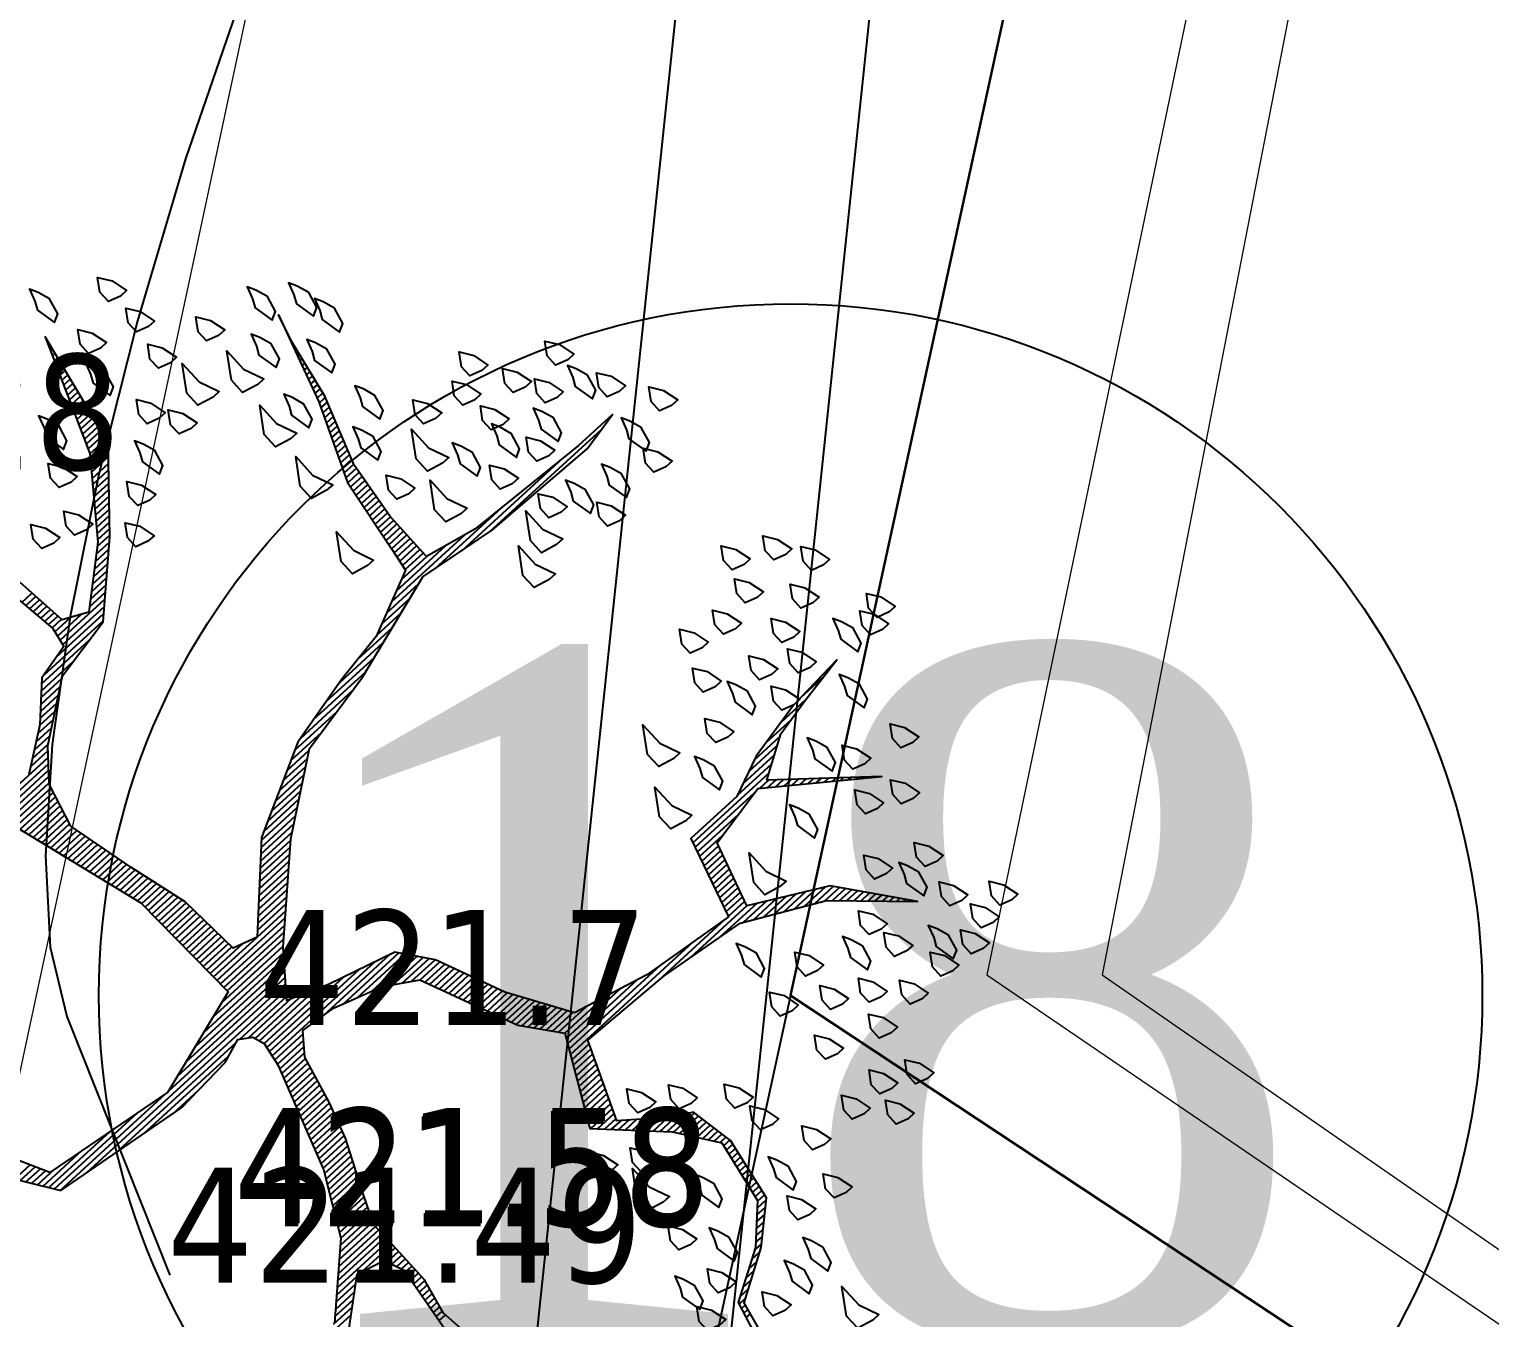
# Model space of a CAD drawing. Header units: metres. Extents: x 2 to 659295185, y -28 to 1124222152.
# Drawn here: x 654869.69 to 654882.36, y 1123169.03 to 1123180.21 of the extents above; entities that cross this region are included whole.
import ezdxf
from ezdxf.enums import TextEntityAlignment as Align

# ---------------------------------------------------------------- set-up
doc = ezdxf.new("R2010")
doc.units = ezdxf.units.M
doc.header["$MEASUREMENT"] = 0
doc.layers.get('0').update_dxf_attribs({"linetype": 'CONTINUOUS'})
for name, color, linetype in [('000PAREDES', 2, 'CONTINUOUS'), ('Acotado', 7, 'CONTINUOUS'), ('Arboles', 3, 'CONTINUOUS'), ('Cota', 3, 'CONTINUOUS'), ('CURVAS', 2, 'CONTINUOUS'), ('CVL_CURV_G', 42, 'CONTINUOUS'), ('MANZANA', 30, 'CONTINUOUS')]:
    doc.layers.add(name, color=color, linetype=linetype)
doc.layers.add('LIMITE 2017 IGVSB', color=7, linetype='CONTINUOUS', lineweight=120)
doc.styles.get("Standard").update_dxf_attribs({"font": 'tahoma.ttf'})
doc.styles.add('VERT_CUADRO', font='ROMANTIC')
doc.dimstyles.new('ISO-25', dxfattribs={"dimtxt": 2.5, "dimasz": 2.5, "dimexe": 1.25, "dimexo": 0.625, "dimtad": 1, "dimtxsty": 'Standard', "dimcen": 2.5, "dimadec": 0, "dimazin": 0, "dimtfac": 1, "dimtmove": 0, "dimatfit": 3, "dimfxl": 1, "dimarcsym": 0})

# ---------------------------------------------------------------- blocks, each defined once
blk = doc.blocks.new('VERT_CUADRO')
blk.add_circle((0, 0), 1)
at = {"style": 'VERT_CUADRO'}
blk.add_attdef('PT', text='', height=1, dxfattribs=at).set_placement((0, 0), align=Align.MIDDLE_CENTER)
blk = doc.blocks.new('*D2455')
at = {"layer": 'LIMITE 2017 IGVSB', "color": 0, "lineweight": -2, "transparency": 16777216}
for p, q in [((654888.539, 1123262.408), (654883.861, 1123263.411)), ((654884.559, 1123260.704), (654873.265, 1123208.026)), ((654861.08, 1123151.188), (654871.928, 1123201.79)), ((654864.012, 1123148.003), (654859.334, 1123149.006))]:
    blk.add_line(p, q, dxfattribs=at)
at = {"layer": 'LIMITE 2017 IGVSB', "color": 0, "lineweight": 0, "transparency": 16777216}
for points in [[(654884.151, 1123260.791), (654884.966, 1123260.617), (654885.083, 1123263.149)], [(654860.673, 1123151.276), (654861.488, 1123151.101), (654860.556, 1123148.744)]]:
    blk.add_solid(points, dxfattribs=at)
at = {"layer": 'LIMITE 2017 IGVSB', "color": 0, "lineweight": 0, "transparency": 16777216, "insert": (654872.569, 1123204.914), "char_height": 2.5, "attachment_point": 5, "rotation": 77.8998}
blk.add_mtext('117', dxfattribs=at)
blk = doc.blocks.new('*X2402')
at = {"color": 0}
for p, q in [((18.33, 17.82), (18.3316, 17.82)), ((18.3182, 17.79), (18.3254, 17.79)), ((18.3221, 17.8), (18.3275, 17.8)), ((18.3261, 17.81), (18.3296, 17.81)), ((18.3064, 17.76), (18.3192, 17.76)), ((18.3104, 17.77), (18.3213, 17.77)), ((18.3143, 17.78), (18.3234, 17.78)), ((18.2946, 17.73), (18.313, 17.73)), ((18.2986, 17.74), (18.3151, 17.74)), ((18.3025, 17.75), (18.3171, 17.75)), ((18.2829, 17.7), (18.3068, 17.7)), ((18.2868, 17.71), (18.3089, 17.71)), ((18.2907, 17.72), (18.3109, 17.72)), ((18.2711, 17.67), (18.3006, 17.67)), ((18.275, 17.68), (18.3027, 17.68)), ((18.2789, 17.69), (18.3047, 17.69)), ((18.2593, 17.64), (18.2944, 17.64)), ((18.2632, 17.65), (18.2965, 17.65)), ((18.2671, 17.66), (18.2985, 17.66)), ((18.2475, 17.61), (18.2882, 17.61)), ((18.2514, 17.62), (18.2903, 17.62)), ((18.2554, 17.63), (18.2923, 17.63)), ((18.2317, 17.58), (18.2805, 17.58)), ((18.2394, 17.59), (18.284, 17.59)), ((18.2436, 17.6), (18.2861, 17.6)), ((18.2088, 17.55), (18.254, 17.55)), ((18.2164, 17.56), (18.2628, 17.56)), ((18.2241, 17.57), (18.2717, 17.57)), ((18.1858, 17.52), (18.2276, 17.52)), ((18.1935, 17.53), (18.2364, 17.53)), ((18.2011, 17.54), (18.2452, 17.54)), ((18.7099, 17.52), (18.7105, 17.52)), ((18.7131, 17.53), (18.7134, 17.53)), ((18.1629, 17.49), (18.2011, 17.49)), ((18.1706, 17.5), (18.2099, 17.5)), ((18.1782, 17.51), (18.2187, 17.51)), ((18.7003, 17.49), (18.7019, 17.49)), ((18.7035, 17.5), (18.7048, 17.5)), ((18.7067, 17.51), (18.7077, 17.51)), ((17.9316, 17.46), (17.9593, 17.46)), ((18.14, 17.46), (18.1746, 17.46)), ((18.1476, 17.47), (18.1834, 17.47)), ((18.1553, 17.48), (18.1923, 17.48)), ((18.6908, 17.46), (18.6951, 17.46)), ((18.694, 17.47), (18.6971, 17.47)), ((18.6971, 17.48), (18.6991, 17.48)), ((17.9329, 17.45), (17.9604, 17.45)), ((17.9342, 17.44), (17.9614, 17.44)), ((17.9355, 17.43), (17.9624, 17.43)), ((18.1103, 17.43), (18.1467, 17.43)), ((18.1221, 17.44), (18.157, 17.44)), ((18.1323, 17.45), (18.1658, 17.45)), ((18.6812, 17.43), (18.6891, 17.43)), ((18.6844, 17.44), (18.6911, 17.44)), ((18.6876, 17.45), (18.6931, 17.45)), ((17.9368, 17.42), (17.9635, 17.42)), ((17.9381, 17.41), (17.9645, 17.41)), ((17.9394, 17.4), (17.9655, 17.4)), ((18.0748, 17.4), (18.1146, 17.4)), ((18.0867, 17.41), (18.1253, 17.41)), ((18.0985, 17.42), (18.136, 17.42)), ((18.6717, 17.4), (18.6831, 17.4)), ((18.6749, 17.41), (18.6851, 17.41)), ((18.6781, 17.42), (18.6871, 17.42)), ((17.9407, 17.39), (17.9666, 17.39)), ((17.9407, 17.37), (17.984, 17.37)), ((17.942, 17.38), (17.9676, 17.38)), ((18.0394, 17.37), (18.0824, 17.37)), ((18.0512, 17.38), (18.0931, 17.38)), ((18.063, 17.39), (18.1038, 17.39)), ((18.6621, 17.37), (18.6771, 17.37)), ((18.6653, 17.38), (18.6791, 17.38)), ((18.6685, 17.39), (18.6811, 17.39)), ((17.9347, 17.34), (18.0503, 17.34)), ((17.9367, 17.35), (18.061, 17.35)), ((17.9387, 17.36), (18.004, 17.36)), ((18.0276, 17.36), (18.0717, 17.36)), ((18.6513, 17.34), (18.6692, 17.34)), ((18.6555, 17.35), (18.6727, 17.35)), ((18.659, 17.36), (18.6751, 17.36)), ((17.8487, 17.31), (17.9816, 17.31)), ((17.8637, 17.32), (18.0288, 17.32)), ((17.9087, 17.33), (18.0396, 17.33)), ((18.6387, 17.31), (18.6586, 17.31)), ((18.6429, 17.32), (18.6621, 17.32)), ((18.6471, 17.33), (18.6656, 17.33)), ((17.8187, 17.28), (17.873, 17.28)), ((17.8287, 17.29), (17.887, 17.29)), ((17.8387, 17.3), (17.9283, 17.3)), ((18.626, 17.28), (18.648, 17.28)), ((18.6303, 17.29), (18.6515, 17.29)), ((18.6345, 17.3), (18.6551, 17.3)), ((17.7884, 17.25), (17.831, 17.25)), ((17.7987, 17.26), (17.845, 17.26)), ((17.8087, 17.27), (17.859, 17.27)), ((18.6134, 17.25), (18.6374, 17.25)), ((18.6176, 17.26), (18.6409, 17.26)), ((18.6218, 17.27), (18.6445, 17.27)), ((17.7456, 17.22), (17.789, 17.22)), ((17.7599, 17.23), (17.803, 17.23)), ((17.7741, 17.24), (17.817, 17.24)), ((18.6008, 17.22), (18.6268, 17.22)), ((18.605, 17.23), (18.6303, 17.23)), ((18.6092, 17.24), (18.6339, 17.24)), ((17.5939, 17.19), (17.7568, 17.19)), ((17.717, 17.2), (17.7653, 17.2)), ((17.7313, 17.21), (17.775, 17.21)), ((18.5884, 17.19), (18.6202, 17.19)), ((18.5924, 17.2), (18.6215, 17.2)), ((18.5966, 17.21), (18.6233, 17.21)), ((17.5968, 17.18), (17.7482, 17.18)), ((17.5998, 17.17), (17.7396, 17.17)), ((17.6027, 17.16), (17.731, 17.16)), ((18.5837, 17.16), (18.6162, 17.16)), ((18.5853, 17.17), (18.6175, 17.17)), ((18.5868, 17.18), (18.6189, 17.18)), ((17.6056, 17.15), (17.7225, 17.15)), ((17.6085, 17.14), (17.7189, 17.14)), ((17.6115, 17.13), (17.7161, 17.13)), ((18.5789, 17.13), (18.6122, 17.13)), ((18.5805, 17.14), (18.6135, 17.14)), ((18.5821, 17.15), (18.6149, 17.15)), ((17.6144, 17.12), (17.7134, 17.12)), ((17.6173, 17.11), (17.7107, 17.11)), ((17.6203, 17.1), (17.7079, 17.1)), ((18.5742, 17.1), (18.6082, 17.1)), ((18.5758, 17.11), (18.6095, 17.11)), ((18.5774, 17.12), (18.6109, 17.12)), ((17.6232, 17.09), (17.7052, 17.09)), ((17.6261, 17.08), (17.7025, 17.08)), ((17.629, 17.07), (17.6998, 17.07)), ((18.5695, 17.07), (18.6056, 17.07)), ((18.571, 17.08), (18.6056, 17.08)), ((18.5726, 17.09), (18.6069, 17.09)), ((17.632, 17.06), (17.697, 17.06)), ((17.6349, 17.05), (17.6968, 17.05)), ((17.6378, 17.04), (17.6992, 17.04)), ((18.5647, 17.04), (18.6056, 17.04)), ((18.5663, 17.05), (18.6056, 17.05)), ((18.5679, 17.06), (18.6056, 17.06)), ((17.6407, 17.03), (17.7015, 17.03)), ((17.6437, 17.02), (17.7039, 17.02)), ((17.6466, 17.01), (17.7062, 17.01)), ((18.5598, 17.01), (18.6056, 17.01)), ((18.5615, 17.02), (18.6056, 17.02)), ((18.5632, 17.03), (18.6056, 17.03)), ((17.6495, 17), (17.7086, 17)), ((17.6524, 16.99), (17.7109, 16.99)), ((17.6554, 16.98), (17.7133, 16.98)), ((18.5548, 16.98), (18.6056, 16.98)), ((18.5565, 16.99), (18.6056, 16.99)), ((18.5582, 17), (18.6056, 17)), ((17.6583, 16.97), (17.7156, 16.97)), ((17.6612, 16.96), (17.718, 16.96)), ((17.6642, 16.95), (17.7204, 16.95)), ((18.4896, 16.95), (18.6918, 16.95)), ((18.5125, 16.96), (18.6485, 16.96)), ((18.5353, 16.97), (18.6056, 16.97)), ((17.6671, 16.94), (17.7227, 16.94)), ((17.67, 16.93), (17.7251, 16.93)), ((17.6729, 16.92), (17.7274, 16.92)), ((18.4211, 16.92), (18.4892, 16.92)), ((18.4439, 16.93), (18.523, 16.93)), ((18.4668, 16.94), (18.5567, 16.94)), ((18.6009, 16.94), (18.7864, 16.94)), ((18.6675, 16.93), (18.9464, 16.93)), ((18.7342, 16.92), (19.0449, 16.92)), ((17.6759, 16.91), (17.7298, 16.91)), ((17.6788, 16.9), (17.7324, 16.9)), ((17.6817, 16.89), (17.7351, 16.89)), ((18.2545, 16.89), (18.388, 16.89)), ((18.2995, 16.9), (18.4217, 16.9)), ((18.3608, 16.91), (18.4555, 16.91)), ((17.6846, 16.88), (17.7378, 16.88)), ((17.6876, 16.87), (17.7404, 16.87)), ((17.6905, 16.86), (17.7431, 16.86)), ((18.1392, 16.86), (18.2561, 16.86)), ((18.1645, 16.87), (18.3086, 16.87)), ((18.2095, 16.88), (18.3542, 16.88)), ((17.6934, 16.85), (17.7458, 16.85)), ((17.6957, 16.84), (17.7484, 16.84)), ((17.6961, 16.83), (17.7511, 16.83)), ((18.0792, 16.83), (18.1463, 16.83)), ((18.0992, 16.84), (18.1601, 16.84)), ((18.1192, 16.85), (18.2036, 16.85)), ((17.6964, 16.82), (17.7538, 16.82)), ((17.6967, 16.81), (17.7564, 16.81)), ((17.6971, 16.8), (17.7591, 16.8)), ((18.0192, 16.8), (18.1047, 16.8)), ((18.0392, 16.81), (18.1186, 16.81)), ((18.0592, 16.82), (18.1324, 16.82)), ((17.6974, 16.79), (17.7618, 16.79)), ((17.6977, 16.78), (17.7639, 16.78)), ((17.6981, 16.77), (17.7645, 16.77)), ((17.9635, 16.77), (18.0632, 16.77)), ((17.9792, 16.78), (18.0771, 16.78)), ((17.9992, 16.79), (18.0909, 16.79)), ((17.6984, 16.76), (17.7651, 16.76)), ((17.6987, 16.75), (17.7657, 16.75)), ((17.6991, 16.74), (17.7664, 16.74)), ((17.9335, 16.74), (18.0217, 16.74)), ((17.9435, 16.75), (18.0355, 16.75)), ((17.9535, 16.76), (18.0494, 16.76)), ((17.6994, 16.73), (17.767, 16.73)), ((17.6997, 16.72), (17.7676, 16.72)), ((17.7001, 16.71), (17.7682, 16.71)), ((17.9035, 16.71), (17.9873, 16.71)), ((17.9135, 16.72), (17.9979, 16.72)), ((17.9235, 16.73), (18.0084, 16.73)), ((17.7004, 16.7), (17.7689, 16.7)), ((17.7007, 16.69), (17.7695, 16.69)), ((17.7011, 16.68), (17.7701, 16.68)), ((17.8735, 16.68), (17.9556, 16.68)), ((17.8835, 16.69), (17.9662, 16.69)), ((17.8935, 16.7), (17.9768, 16.7)), ((17.7014, 16.67), (17.7707, 16.67)), ((17.7017, 16.66), (17.7714, 16.66)), ((17.7021, 16.65), (17.772, 16.65)), ((17.8435, 16.65), (17.924, 16.65)), ((17.8535, 16.66), (17.9345, 16.66)), ((17.8635, 16.67), (17.9451, 16.67)), ((17.7024, 16.64), (17.7924, 16.64)), ((17.7027, 16.63), (17.8224, 16.63)), ((17.7031, 16.62), (17.8923, 16.62)), ((17.8235, 16.63), (17.9029, 16.63)), ((17.8335, 16.64), (17.9134, 16.64)), ((17.1231, 16.6), (17.1663, 16.6)), ((17.1297, 16.59), (17.1713, 16.59)), ((17.7034, 16.61), (17.8818, 16.61)), ((17.7037, 16.6), (17.8712, 16.6)), ((17.7041, 16.59), (17.8606, 16.59)), ((17.1364, 16.58), (17.1763, 16.58)), ((17.1431, 16.57), (17.1813, 16.57)), ((17.1497, 16.56), (17.1971, 16.56)), ((17.6123, 16.56), (17.8338, 16.56)), ((17.646, 16.57), (17.8418, 16.57)), ((17.6798, 16.58), (17.8501, 16.58)), ((17.1564, 16.55), (17.2651, 16.55)), ((17.163, 16.54), (17.3331, 16.54)), ((17.1697, 16.53), (17.401, 16.53)), ((17.511, 16.53), (17.8098, 16.53)), ((17.5448, 16.54), (17.8178, 16.54)), ((17.5785, 16.55), (17.8258, 16.55)), ((17.1764, 16.52), (17.469, 16.52)), ((17.2412, 16.51), (17.7938, 16.51)), ((17.3112, 16.5), (17.6466, 16.5)), ((17.4773, 16.52), (17.8018, 16.52)), ((17.6564, 16.5), (17.7858, 16.5)), ((17.3812, 16.49), (17.6166, 16.49)), ((17.4512, 16.48), (17.5245, 16.48)), ((17.6714, 16.49), (17.7899, 16.49)), ((17.6804, 16.48), (17.8149, 16.48)), ((17.6837, 16.47), (17.8399, 16.47)), ((17.6839, 16.44), (17.9326, 16.44)), ((17.6855, 16.45), (17.8986, 16.45)), ((17.687, 16.46), (17.8649, 16.46)), ((17.6789, 16.41), (17.7512, 16.41)), ((17.6805, 16.42), (17.7592, 16.42)), ((17.6822, 16.43), (17.9666, 16.43)), ((17.8145, 16.42), (18.0006, 16.42)), ((17.8617, 16.41), (18.0157, 16.41)), ((17.6687, 16.38), (17.7289, 16.38)), ((17.6722, 16.39), (17.7352, 16.39)), ((17.6757, 16.4), (17.7432, 16.4)), ((17.8916, 16.4), (18.0232, 16.4)), ((17.9216, 16.39), (18.0307, 16.39)), ((17.9473, 16.38), (18.0382, 16.38)), ((17.6584, 16.35), (17.7214, 16.35)), ((17.6618, 16.36), (17.7239, 16.36)), ((17.6653, 16.37), (17.7264, 16.37)), ((17.9633, 16.37), (18.0457, 16.37)), ((17.9793, 16.36), (18.0532, 16.36)), ((17.9953, 16.35), (18.0607, 16.35)), ((17.648, 16.32), (17.7139, 16.32)), ((17.6514, 16.33), (17.7164, 16.33)), ((17.6549, 16.34), (17.7189, 16.34)), ((18.0106, 16.34), (18.0651, 16.34)), ((18.0147, 16.33), (18.0692, 16.33)), ((18.0189, 16.32), (18.0733, 16.32)), ((17.6376, 16.29), (17.7064, 16.29)), ((17.6411, 16.3), (17.7089, 16.3)), ((17.6445, 16.31), (17.7114, 16.31)), ((18.0231, 16.31), (18.0774, 16.31)), ((18.0272, 16.3), (18.0816, 16.3)), ((18.0314, 16.29), (18.0857, 16.29)), ((17.6272, 16.26), (17.6971, 16.26)), ((17.6307, 16.27), (17.7005, 16.27)), ((17.6341, 16.28), (17.7038, 16.28)), ((18.0356, 16.28), (18.0898, 16.28)), ((18.0397, 16.27), (18.0939, 16.27)), ((18.0439, 16.26), (18.098, 16.26)), ((17.6168, 16.23), (17.6871, 16.23)), ((17.6203, 16.24), (17.6905, 16.24)), ((17.6237, 16.25), (17.6938, 16.25)), ((18.0481, 16.25), (18.1021, 16.25)), ((18.0522, 16.24), (18.1063, 16.24)), ((18.0564, 16.23), (18.1104, 16.23)), ((18.9115, 16.23), (18.9795, 16.23)), ((18.9759, 16.24), (19.0395, 16.24)), ((17.6064, 16.2), (17.6766, 16.2)), ((17.6099, 16.21), (17.6805, 16.21)), ((17.6134, 16.22), (17.6838, 16.22)), ((18.0606, 16.22), (18.1145, 16.22)), ((18.0647, 16.21), (18.1186, 16.21)), ((18.0689, 16.2), (18.1236, 16.2)), ((18.7941, 16.2), (18.873, 16.2)), ((18.8191, 16.21), (18.8896, 16.21)), ((18.8615, 16.22), (18.9295, 16.22)), ((17.5928, 16.17), (17.6627, 16.17)), ((17.5981, 16.18), (17.6673, 16.18)), ((17.603, 16.19), (17.6719, 16.19)), ((18.0731, 16.19), (18.1296, 16.19)), ((18.0772, 16.18), (18.1356, 16.18)), ((18.0814, 16.17), (18.1416, 16.17)), ((18.6114, 16.17), (18.823, 16.17)), ((18.7441, 16.18), (18.8396, 16.18)), ((18.7691, 16.19), (18.8563, 16.19)), ((17.5768, 16.14), (17.6489, 16.14)), ((17.5821, 16.15), (17.6535, 16.15)), ((17.5874, 16.16), (17.6581, 16.16)), ((18.0856, 16.16), (18.1476, 16.16)), ((18.0897, 16.15), (18.1536, 16.15)), ((18.0939, 16.14), (18.1596, 16.14)), ((18.6024, 16.14), (18.6667, 16.14)), ((18.6054, 16.15), (18.7201, 16.15)), ((18.6084, 16.16), (18.7734, 16.16)), ((18.7869, 16.16), (18.812, 16.16)), ((18.8002, 16.15), (18.8237, 16.15)), ((18.8135, 16.14), (18.8354, 16.14)), ((17.5608, 16.11), (17.635, 16.11)), ((17.5661, 16.12), (17.6396, 16.12)), ((17.5714, 16.13), (17.6443, 16.13)), ((18.1004, 16.13), (18.1656, 16.13)), ((18.1082, 16.12), (18.1716, 16.12)), ((18.116, 16.11), (18.1776, 16.11)), ((18.5934, 16.11), (18.6398, 16.11)), ((18.5964, 16.12), (18.6429, 16.12)), ((18.5994, 16.13), (18.6461, 16.13)), ((18.8269, 16.13), (18.847, 16.13)), ((18.8402, 16.12), (18.8587, 16.12)), ((18.8535, 16.11), (18.8704, 16.11)), ((17.5448, 16.08), (17.6216, 16.08)), ((17.5501, 16.09), (17.6259, 16.09)), ((17.5554, 16.1), (17.6304, 16.1)), ((18.1237, 16.1), (18.1836, 16.1)), ((18.1315, 16.09), (18.1896, 16.09)), ((18.1393, 16.08), (18.1956, 16.08)), ((18.5844, 16.08), (18.6304, 16.08)), ((18.5874, 16.09), (18.6336, 16.09)), ((18.5904, 16.1), (18.6367, 16.1)), ((18.8669, 16.1), (18.882, 16.1)), ((18.8802, 16.09), (18.8937, 16.09)), ((18.8935, 16.08), (18.9054, 16.08)), ((17.5234, 16.05), (17.6088, 16.05)), ((17.5341, 16.06), (17.6131, 16.06)), ((17.5394, 16.07), (17.6174, 16.07)), ((18.1471, 16.07), (18.2239, 16.07)), ((18.1497, 16.05), (18.2999, 16.05)), ((18.1549, 16.06), (18.2619, 16.06)), ((18.5754, 16.05), (18.6211, 16.05)), ((18.5784, 16.06), (18.6242, 16.06)), ((18.5814, 16.07), (18.6273, 16.07)), ((18.9069, 16.07), (18.917, 16.07)), ((18.9202, 16.06), (18.9287, 16.06)), ((18.9335, 16.05), (18.9404, 16.05)), ((17.4913, 16.02), (17.6021, 16.02)), ((17.502, 16.03), (17.6021, 16.03)), ((17.5127, 16.04), (17.6045, 16.04)), ((18.1339, 16.02), (18.4746, 16.02)), ((18.1392, 16.03), (18.3946, 16.03)), ((18.1444, 16.04), (18.3379, 16.04)), ((18.5664, 16.02), (18.6117, 16.02)), ((18.5694, 16.03), (18.6148, 16.03)), ((18.5724, 16.04), (18.6179, 16.04)), ((18.9469, 16.04), (18.952, 16.04)), ((18.9602, 16.03), (18.9637, 16.03)), ((18.9735, 16.02), (18.9754, 16.02)), ((17.4591, 15.99), (17.6021, 15.99)), ((17.4698, 16), (17.6021, 16)), ((17.4806, 16.01), (17.6021, 16.01)), ((18.1182, 15.99), (18.1688, 15.99)), ((18.1235, 16), (18.173, 16)), ((18.1287, 16.01), (18.1773, 16.01)), ((18.3591, 16.01), (18.5546, 16.01)), ((18.4501, 16), (18.6064, 16)), ((18.5234, 15.99), (18.6244, 15.99)), ((18.5634, 16.01), (18.6086, 16.01)), ((18.9869, 16.01), (18.987, 16.01)), ((17.427, 15.96), (17.4799, 15.96)), ((17.4377, 15.97), (17.4922, 15.97)), ((17.4484, 15.98), (17.5044, 15.98)), ((17.5206, 15.98), (17.6021, 15.98)), ((17.5556, 15.97), (17.6021, 15.97)), ((17.5707, 15.96), (17.6021, 15.96)), ((18.1025, 15.96), (18.1562, 15.96)), ((18.1077, 15.97), (18.1604, 15.97)), ((18.113, 15.98), (18.1646, 15.98)), ((18.5781, 15.98), (18.6424, 15.98)), ((18.5971, 15.97), (18.6604, 15.97)), ((18.6161, 15.96), (18.6784, 15.96)), ((17.3711, 15.93), (17.4433, 15.93)), ((17.4036, 15.94), (17.4555, 15.94)), ((17.4163, 15.95), (17.4677, 15.95)), ((17.5747, 15.95), (17.6021, 15.95)), ((17.5787, 15.94), (17.6021, 15.94)), ((17.5827, 15.93), (17.6021, 15.93)), ((18.0868, 15.93), (18.1436, 15.93)), ((18.092, 15.94), (18.1478, 15.94)), ((18.0973, 15.95), (18.152, 15.95)), ((18.6351, 15.95), (18.6964, 15.95)), ((18.6541, 15.94), (18.7144, 15.94)), ((18.6731, 15.93), (18.7324, 15.93)), ((17.5819, 15.9), (17.6021, 15.9)), ((17.5832, 15.91), (17.6021, 15.91)), ((17.5846, 15.92), (17.6021, 15.92)), ((18.0711, 15.9), (18.1309, 15.9)), ((18.0763, 15.91), (18.1351, 15.91)), ((18.0816, 15.92), (18.1394, 15.92)), ((18.6921, 15.92), (18.7504, 15.92)), ((18.7111, 15.91), (18.7628, 15.91)), ((18.7301, 15.9), (18.7704, 15.9)), ((17.5778, 15.87), (17.5996, 15.87)), ((17.5791, 15.88), (17.6018, 15.88)), ((17.5805, 15.89), (17.6021, 15.89)), ((18.0627, 15.88), (18.1225, 15.88)), ((18.0658, 15.89), (18.1267, 15.89)), ((18.0727, 15.87), (18.1183, 15.87)), ((18.7421, 15.89), (18.7781, 15.89)), ((18.7528, 15.88), (18.7857, 15.88)), ((18.7634, 15.87), (18.7934, 15.87)), ((17.5737, 15.84), (17.5929, 15.84)), ((17.575, 15.85), (17.5951, 15.85)), ((17.5764, 15.86), (17.5974, 15.86)), ((18.0827, 15.86), (18.1141, 15.86)), ((18.0927, 15.85), (18.1197, 15.85)), ((18.1027, 15.84), (18.1322, 15.84)), ((18.7741, 15.86), (18.801, 15.86)), ((18.7848, 15.85), (18.8087, 15.85)), ((18.7954, 15.84), (18.8163, 15.84)), ((17.5696, 15.81), (17.5863, 15.81)), ((17.5709, 15.82), (17.5885, 15.82)), ((17.5723, 15.83), (17.5907, 15.83)), ((18.1127, 15.83), (18.1447, 15.83)), ((18.1227, 15.82), (18.1572, 15.82)), ((18.1327, 15.81), (18.1697, 15.81)), ((18.8061, 15.83), (18.824, 15.83)), ((18.8168, 15.82), (18.8316, 15.82)), ((18.8274, 15.81), (18.8393, 15.81)), ((17.5682, 15.8), (17.5856, 15.8)), ((18.1427, 15.8), (18.1822, 15.8)), ((18.1527, 15.79), (18.1947, 15.79)), ((18.1627, 15.78), (18.2105, 15.78)), ((18.8381, 15.8), (18.8469, 15.8)), ((18.8488, 15.79), (18.8545, 15.79)), ((18.8594, 15.78), (18.8622, 15.78)), ((18.1727, 15.77), (18.2271, 15.77)), ((18.182, 15.76), (18.2403, 15.76)), ((18.189, 15.75), (18.2422, 15.75)), ((18.196, 15.74), (18.244, 15.74)), ((18.203, 15.73), (18.2458, 15.73)), ((18.21, 15.72), (18.2476, 15.72)), ((18.217, 15.71), (18.2494, 15.71)), ((18.224, 15.7), (18.2512, 15.7)), ((18.231, 15.69), (18.2531, 15.69)), ((18.2367, 15.66), (18.2553, 15.66)), ((18.238, 15.68), (18.2549, 15.68)), ((18.2385, 15.67), (18.2567, 15.67)), ((18.231, 15.63), (18.2497, 15.63)), ((18.2329, 15.64), (18.2515, 15.64)), ((18.2348, 15.65), (18.2534, 15.65)), ((18.2254, 15.6), (18.244, 15.6)), ((18.2273, 15.61), (18.2459, 15.61)), ((18.2292, 15.62), (18.2478, 15.62)), ((18.2198, 15.57), (18.2384, 15.57)), ((18.2217, 15.58), (18.2403, 15.58)), ((18.2235, 15.59), (18.2422, 15.59)), ((18.2132, 15.54), (18.2328, 15.54)), ((18.216, 15.55), (18.2347, 15.55)), ((18.2179, 15.56), (18.2365, 15.56)), ((18.1832, 15.51), (18.2059, 15.51)), ((18.1932, 15.52), (18.2171, 15.52)), ((18.2032, 15.53), (18.2284, 15.53)), ((18.1532, 15.48), (18.1721, 15.48)), ((18.1632, 15.49), (18.1834, 15.49)), ((18.1732, 15.5), (18.1946, 15.5)), ((18.1066, 15.45), (18.1297, 15.45)), ((18.1238, 15.46), (18.1468, 15.46)), ((18.1409, 15.47), (18.1609, 15.47)), ((18.0552, 15.42), (18.0783, 15.42)), ((18.0723, 15.43), (18.0954, 15.43)), ((18.0895, 15.44), (18.1126, 15.44)), ((18.0407, 15.4), (18.0516, 15.4)), ((18.0433, 15.41), (18.0611, 15.41)), ((18.0353, 15.38), (18.047, 15.38)), ((18.038, 15.39), (18.0493, 15.39))]:
    blk.add_line(p, q, dxfattribs=at)
blk = doc.blocks.new('ARBUSTO6')
at = {"layer": 'Arboles', "color": 7}
for points in [[(-0.1493, 0.6841), (-0.0473, 0.3354), (-0.0388, 0.0803), (-0.2684, 0.0122), (-0.5575, 0.0548), (-0.6256, 0.1908)], [(-0.6511, 0.1398), (-0.566, 0.0122), (-0.2684, -0.0303), (-0.1408, -0.0218), (-0.0898, -0.0048), (-0.0643, -0.0218), (-0.0558, -0.0473), (-0.0643, -0.0983), (-0.1408, -0.3194), (-0.2089, -0.447), (-0.3364, -0.566)], [(-0.3279, -0.6001), (-0.2344, -0.5235), (-0.1748, -0.5405), (-0.1578, -0.583), (-0.1833, -0.7701)], [(-0.1493, -0.7871), (-0.1578, -0.7021), (-0.1408, -0.6256), (-0.1408, -0.5405), (-0.1408, -0.4725), (-0.1153, -0.413), (-0.0643, -0.3024), (-0.0388, -0.2259), (-0.0133, -0.1238), (0.0207, -0.0813), (0.0973, -0.0898), (0.1993, -0.1238), (0.2674, -0.1663), (0.3524, -0.3704), (0.4119, -0.447), (0.3184, -0.6256), (0.4374, -0.7446), (0.497, -0.8297), (0.4715, -0.9657), (0.4034, -1.0338), (0.3014, -1.0933), (0.2674, -1.2209)], [(0.2844, -1.2123), (0.3099, -1.1018), (0.4119, -1.0423), (0.4885, -0.9742), (0.514, -0.8382), (0.497, -0.7446), (0.4544, -0.7191), (0.3694, -0.6511), (0.4374, -0.4895), (0.6415, -0.498), (0.8286, -0.5235), (0.9902, -0.6086), (1.1263, -0.7361), (1.0157, -0.5915), (0.8626, -0.5065), (0.9052, -0.3704), (1.0412, -0.3449), (1.2453, -0.498), (1.0667, -0.3449), (1.1518, -0.2939), (1.2368, -0.2769), (1.3389, -0.2599), (1.2113, -0.2684), (1.0837, -0.2939), (0.9987, -0.3279), (0.8711, -0.3279), (0.8201, -0.498), (0.616, -0.4725), (0.4544, -0.43), (0.3779, -0.3024), (0.3184, -0.1578), (0.2674, -0.0898), (0.1228, -0.0473), (0.0378, -0.0133), (0.1058, 0.0718), (0.2674, 0.2248), (0.4204, 0.3354), (0.599, 0.3694), (0.8286, 0.4374), (0.9987, 0.4119), (1.2538, 0.4034), (1.3389, 0.4204), (1.2453, 0.4204), (0.9732, 0.4374), (0.8626, 0.463), (0.8626, 0.5735), (0.8796, 0.7011), (0.9307, 0.8456), (0.9562, 0.9732), (0.9732, 1.0327), (0.9137, 0.8456), (0.8456, 0.6841), (0.8201, 0.5225), (0.8116, 0.4715), (0.6755, 0.4119), (0.565, 0.3949), (0.4119, 0.3609), (0.2248, 0.2674), (0.0803, 0.1228), (0.0293, 0.1398), (0.0207, 0.2759), (-0.0133, 0.4034), (-0.0473, 0.548), (-0.0218, 0.6415), (0.0293, 0.7011), (0.1483, 0.7861), (0.2844, 0.8116), (0.4119, 0.9307), (0.5395, 1.0753), (0.5905, 1.3219), (0.497, 1.0838), (0.3864, 0.9392), (0.2759, 0.8456), (0.2248, 0.8712), (0.1993, 1.1178)], [(0.1738, 1.0667), (0.1993, 0.8712), (0.1908, 0.8286), (0.1143, 0.8116), (0.0463, 0.7436), (-0.0388, 0.6841)]]:
    blk.add_lwpolyline(points, dxfattribs=at)
at = {"layer": 'Arboles'}
for points in [[(0.6245, 1.3899), (0.616, 1.3729), (0.6245, 1.3304), (0.6415, 1.3389), (0.65, 1.3729), (0.6415, 1.3984), (0.633, 1.4154)], [(0.7606, 1.2793), (0.7351, 1.2879), (0.7351, 1.3134), (0.7521, 1.3389), (0.7691, 1.3134), (0.7776, 1.2793)], [(0.6585, 1.2283), (0.633, 1.2368), (0.633, 1.2623), (0.65, 1.2879), (0.667, 1.2623), (0.6755, 1.2283)], [(0.6075, 1.2028), (0.599, 1.1858), (0.6075, 1.1433), (0.6245, 1.1518), (0.633, 1.1858), (0.6245, 1.2113), (0.616, 1.2283)], [(0.7606, 1.1943), (0.7351, 1.2028), (0.7351, 1.2283), (0.7521, 1.2538), (0.7691, 1.2283), (0.7776, 1.1943)], [(0.463, 1.1858), (0.4544, 1.1688), (0.463, 1.1263), (0.48, 1.1348), (0.4885, 1.1688), (0.48, 1.1943), (0.4715, 1.2113)], [(0.7436, 1.1093), (0.7181, 1.1178), (0.7181, 1.1433), (0.7351, 1.1688), (0.7521, 1.1433), (0.7606, 1.1093)], [(0.8541, 1.0838), (0.8286, 1.0923), (0.8286, 1.1178), (0.8456, 1.1433), (0.8626, 1.1178), (0.8711, 1.0838)], [(0.4289, 1.0667), (0.4034, 1.0753), (0.4034, 1.1008), (0.4204, 1.1263), (0.4374, 1.1008), (0.4459, 1.0667)], [(0.9562, 1.0923), (0.9477, 1.0753), (0.9562, 1.0327), (0.9732, 1.0412), (0.9817, 1.0753), (0.9732, 1.1008), (0.9647, 1.1178)], [(0.65, 1.0412), (0.6245, 1.0497), (0.6245, 1.0753), (0.6415, 1.1008), (0.6585, 1.0753), (0.667, 1.0412)], [(0.7606, 0.9987), (0.7266, 1.0072), (0.7266, 1.0412), (0.7606, 1.0923), (0.7606, 1.0412), (0.7776, 0.9987)], [(0.3184, 0.9987), (0.2929, 1.0072), (0.2929, 1.0327), (0.3099, 1.0582), (0.3269, 1.0327), (0.3354, 0.9987)], [(0.8456, 0.9562), (0.8116, 0.9647), (0.8116, 0.9987), (0.8456, 1.0497), (0.8456, 0.9987), (0.8626, 0.9562)], [(1.0242, 1.0412), (1.0157, 1.0242), (1.0242, 0.9817), (1.0412, 0.9902), (1.0497, 1.0242), (1.0412, 1.0497), (1.0327, 1.0667)], [(0.3864, 0.9732), (0.3609, 0.9817), (0.3609, 1.0072), (0.3779, 1.0327), (0.3949, 1.0072), (0.4034, 0.9732)], [(0.5735, 1.0157), (0.565, 0.9987), (0.5735, 0.9562), (0.5905, 0.9647), (0.599, 0.9987), (0.5905, 1.0242), (0.582, 1.0412)], [(0.6841, 0.9817), (0.6585, 0.9902), (0.6585, 1.0157), (0.6755, 1.0412), (0.6926, 1.0157), (0.7011, 0.9817)], [(0.8967, 1.0157), (0.8881, 0.9987), (0.8967, 0.9562), (0.9137, 0.9647), (0.9222, 0.9987), (0.9137, 1.0242), (0.9052, 1.0412)], [(0.5225, 0.9307), (0.497, 0.9392), (0.497, 0.9647), (0.514, 0.9902), (0.531, 0.9647), (0.5395, 0.9307)], [(1.0412, 0.9817), (1.0327, 0.9647), (1.0412, 0.9222), (1.0582, 0.9307), (1.0667, 0.9647), (1.0582, 0.9902), (1.0497, 1.0072)], [(0.463, 0.8712), (0.4374, 0.8797), (0.4374, 0.9052), (0.4544, 0.9307), (0.4715, 0.9052), (0.48, 0.8712)], [(0.9732, 0.9307), (0.9647, 0.9137), (0.9732, 0.8712), (0.9902, 0.8797), (0.9987, 0.9137), (0.9902, 0.9392), (0.9817, 0.9562)], [(0.8201, 0.8286), (0.7861, 0.8371), (0.7861, 0.8712), (0.8201, 0.9222), (0.8201, 0.8712), (0.8371, 0.8286)], [(0.8626, 0.8797), (0.8541, 0.8626), (0.8626, 0.8201), (0.8796, 0.8286), (0.8881, 0.8626), (0.8796, 0.8882), (0.8711, 0.9052)], [(0.9817, 0.7946), (0.9732, 0.7776), (0.9817, 0.7351), (0.9987, 0.7436), (1.0072, 0.7776), (0.9987, 0.8031), (0.9902, 0.8201)], [(0.8031, 0.7011), (0.7691, 0.7096), (0.7691, 0.7436), (0.8031, 0.7946), (0.8031, 0.7436), (0.8201, 0.7011)], [(0.9222, 0.7351), (0.9137, 0.7181), (0.9222, 0.6756), (0.9392, 0.6841), (0.9477, 0.7181), (0.9392, 0.7436), (0.9307, 0.7606)], [(1.0667, 0.6586), (1.0412, 0.6671), (1.0412, 0.6926), (1.0582, 0.7181), (1.0752, 0.6926), (1.0837, 0.6586)], [(1.2028, 0.6671), (1.1773, 0.6756), (1.1773, 0.7011), (1.1943, 0.7266), (1.2113, 0.7011), (1.2198, 0.6671)], [(1.1518, 0.633), (1.1263, 0.6415), (1.1263, 0.6671), (1.1433, 0.6926), (1.1603, 0.6671), (1.1688, 0.633)], [(1.0157, 0.582), (0.9817, 0.5905), (0.9817, 0.6245), (1.0157, 0.6756), (1.0157, 0.6245), (1.0327, 0.582)], [(0.9222, 0.582), (0.8967, 0.5905), (0.8967, 0.616), (0.9137, 0.6415), (0.9307, 0.616), (0.9392, 0.582)], [(1.2453, 0.582), (1.2198, 0.5905), (1.2198, 0.616), (1.2368, 0.6415), (1.2538, 0.616), (1.2623, 0.582)], [(0.7606, 0.531), (0.7266, 0.5395), (0.7266, 0.5735), (0.7606, 0.6245), (0.7606, 0.5735), (0.7776, 0.531)], [(1.0497, 0.5735), (1.0412, 0.5565), (1.0497, 0.514), (1.0667, 0.5225), (1.0752, 0.5565), (1.0667, 0.582), (1.0582, 0.599)], [(1.1603, 0.5565), (1.1348, 0.565), (1.1348, 0.5905), (1.1518, 0.616), (1.1688, 0.5905), (1.1773, 0.5565)], [(1.3474, 0.565), (1.3218, 0.5735), (1.3218, 0.599), (1.3389, 0.6245), (1.3559, 0.599), (1.3644, 0.565)], [(0.9732, 0.48), (0.9392, 0.4885), (0.9392, 0.5225), (0.9732, 0.5735), (0.9732, 0.5225), (0.9902, 0.48)], [(1.1348, 0.548), (1.1263, 0.531), (1.1348, 0.4885), (1.1518, 0.497), (1.1603, 0.531), (1.1518, 0.5565), (1.1433, 0.5735)], [(1.2793, 0.5225), (1.2538, 0.531), (1.2538, 0.5565), (1.2708, 0.582), (1.2878, 0.5565), (1.2963, 0.5225)], [(1.2198, 0.514), (1.2113, 0.497), (1.2198, 0.4545), (1.2368, 0.463), (1.2453, 0.497), (1.2368, 0.5225), (1.2283, 0.5395)], [(1.3304, 0.531), (1.3218, 0.514), (1.3304, 0.4715), (1.3474, 0.48), (1.3559, 0.514), (1.3474, 0.5395), (1.3389, 0.5565)], [(1.0922, 0.4545), (1.0667, 0.463), (1.0667, 0.4885), (1.0837, 0.514), (1.1007, 0.4885), (1.1092, 0.4545)], [(1.1858, 0.4459), (1.1603, 0.4545), (1.1603, 0.48), (1.1773, 0.5055), (1.1943, 0.48), (1.2028, 0.4459)], [(1.3814, 0.4459), (1.3559, 0.4545), (1.3559, 0.48), (1.3729, 0.5055), (1.3899, 0.48), (1.3984, 0.4459)], [(1.0752, 0.3014), (1.0412, 0.3099), (1.0412, 0.3439), (1.0752, 0.3949), (1.0752, 0.3439), (1.0922, 0.3014)], [(1.1263, 0.3439), (1.1007, 0.3524), (1.1007, 0.3779), (1.1178, 0.4034), (1.1348, 0.3779), (1.1433, 0.3439)], [(1.3389, 0.3779), (1.3304, 0.3609), (1.3389, 0.3184), (1.3559, 0.3269), (1.3644, 0.3609), (1.3559, 0.3864), (1.3474, 0.4034)], [(1.4409, 0.3524), (1.4154, 0.3609), (1.4154, 0.3864), (1.4324, 0.4119), (1.4494, 0.3864), (1.4579, 0.3524)], [(1.1688, 0.3609), (1.1603, 0.3439), (1.1688, 0.3014), (1.1858, 0.3099), (1.1943, 0.3439), (1.1858, 0.3694), (1.1773, 0.3864)], [(1.2453, 0.3354), (1.2368, 0.3184), (1.2453, 0.2759), (1.2623, 0.2844), (1.2708, 0.3184), (1.2623, 0.3439), (1.2538, 0.3609)], [(1.0157, 0.2589), (0.9817, 0.2674), (0.9817, 0.3014), (1.0157, 0.3524), (1.0157, 0.3014), (1.0327, 0.2589)], [(1.2028, 0.2504), (1.1773, 0.2589), (1.1773, 0.2844), (1.1943, 0.3099), (1.2113, 0.2844), (1.2198, 0.2504)], [(1.3474, 0.2674), (1.3218, 0.2759), (1.3218, 0.3014), (1.3389, 0.3269), (1.3559, 0.3014), (1.3644, 0.2674)], [(1.3304, 0.0122), (1.3048, 0.0207), (1.3048, 0.0463), (1.3218, 0.0718), (1.3389, 0.0463), (1.3474, 0.0122)], [(1.1518, -0.0558), (1.1263, -0.0473), (1.1263, -0.0218), (1.1433, 0.0037), (1.1603, -0.0218), (1.1688, -0.0558)], [(1.3048, -0.0558), (1.2793, -0.0473), (1.2793, -0.0218), (1.2963, 0.0037), (1.3133, -0.0218), (1.3218, -0.0558)], [(1.4069, -0.0303), (1.3814, -0.0218), (1.3814, 0.0037), (1.3984, 0.0292), (1.4154, 0.0037), (1.4239, -0.0303)], [(1.2283, -0.0728), (1.2028, -0.0643), (1.2028, -0.0388), (1.2198, -0.0133), (1.2368, -0.0388), (1.2453, -0.0728)], [(1.4494, -0.0983), (1.4239, -0.0898), (1.4239, -0.0643), (1.4409, -0.0388), (1.4579, -0.0643), (1.4664, -0.0983)], [(1.1178, -0.1323), (1.0922, -0.1238), (1.0922, -0.0983), (1.1092, -0.0728), (1.1263, -0.0983), (1.1348, -0.1323)], [(1.3814, -0.1408), (1.3559, -0.1323), (1.3559, -0.1068), (1.3729, -0.0813), (1.3899, -0.1068), (1.3984, -0.1408)], [(0.9562, -0.1834), (0.9222, -0.1748), (0.9222, -0.1408), (0.9562, -0.0898), (0.9562, -0.1408), (0.9732, -0.1834)], [(1.3048, -0.1663), (1.2793, -0.1578), (1.2793, -0.1323), (1.2963, -0.1068), (1.3133, -0.1323), (1.3218, -0.1663)], [(1.1348, -0.1663), (1.1263, -0.1834), (1.1348, -0.2259), (1.1518, -0.2174), (1.1603, -0.1834), (1.1518, -0.1578), (1.1433, -0.1408)], [(1.2198, -0.1919), (1.1943, -0.1834), (1.1943, -0.1578), (1.2113, -0.1323), (1.2283, -0.1578), (1.2368, -0.1919)], [(1.0667, -0.2259), (1.0412, -0.2174), (1.0412, -0.1919), (1.0582, -0.1663), (1.0752, -0.1919), (1.0837, -0.2259)], [(1.2878, -0.2344), (1.2623, -0.2259), (1.2623, -0.2004), (1.2793, -0.1748), (1.2963, -0.2004), (1.3048, -0.2344)], [(0.8881, -0.2939), (0.8541, -0.2854), (0.8541, -0.2514), (0.8881, -0.2004), (0.8881, -0.2514), (0.9052, -0.2939)], [(0.9817, -0.2344), (0.9732, -0.2514), (0.9817, -0.2939), (0.9987, -0.2854), (1.0072, -0.2514), (0.9987, -0.2259), (0.9902, -0.2089)], [(1.2113, -0.2684), (1.1858, -0.2599), (1.1858, -0.2344), (1.2028, -0.2089), (1.2198, -0.2344), (1.2283, -0.2684)], [(1.3814, -0.2174), (1.3729, -0.2344), (1.3814, -0.2769), (1.3984, -0.2684), (1.4069, -0.2344), (1.3984, -0.2089), (1.3899, -0.1919)], [(1.4834, -0.2599), (1.4579, -0.2514), (1.4579, -0.2259), (1.4749, -0.2004), (1.4919, -0.2259), (1.5004, -0.2599)], [(1.4494, -0.2769), (1.4239, -0.2684), (1.4239, -0.2429), (1.4409, -0.2174), (1.4579, -0.2429), (1.4664, -0.2769)], [(1.3133, -0.3109), (1.3048, -0.3279), (1.3133, -0.3704), (1.3304, -0.3619), (1.3389, -0.3279), (1.3304, -0.3024), (1.3218, -0.2854)], [(1.1773, -0.3619), (1.1688, -0.3789), (1.1773, -0.4215), (1.1943, -0.413), (1.2028, -0.3789), (1.1943, -0.3534), (1.1858, -0.3364)], [(1.0582, -0.4385), (1.0497, -0.4555), (1.0582, -0.498), (1.0752, -0.4895), (1.0837, -0.4555), (1.0752, -0.43), (1.0667, -0.413)], [(1.2368, -0.4555), (1.2113, -0.447), (1.2113, -0.4215), (1.2283, -0.396), (1.2453, -0.4215), (1.2538, -0.4555)], [(0.9392, -0.5235), (0.9052, -0.515), (0.9052, -0.481), (0.9392, -0.43), (0.9392, -0.481), (0.9562, -0.5235)], [(1.3389, -0.4895), (1.3133, -0.481), (1.3133, -0.4555), (1.3304, -0.43), (1.3474, -0.4555), (1.3559, -0.4895)], [(1.1943, -0.5405), (1.1688, -0.532), (1.1688, -0.5065), (1.1858, -0.481), (1.2028, -0.5065), (1.2113, -0.5405)], [(1.2623, -0.5745), (1.2368, -0.566), (1.2368, -0.5405), (1.2538, -0.515), (1.2708, -0.5405), (1.2793, -0.5745)], [(0.7861, -0.5745), (0.7776, -0.5915), (0.7861, -0.6341), (0.8031, -0.6256), (0.8116, -0.5915), (0.8031, -0.566), (0.7946, -0.549)], [(1.1178, -0.6511), (1.0922, -0.6426), (1.0922, -0.6171), (1.1092, -0.5915), (1.1263, -0.6171), (1.1348, -0.6511)], [(0.4374, -0.6766), (0.4119, -0.6681), (0.4119, -0.6426), (0.4289, -0.6171), (0.4459, -0.6426), (0.4544, -0.6766)], [(0.8796, -0.7021), (0.8541, -0.6936), (0.8541, -0.6681), (0.8711, -0.6426), (0.8881, -0.6681), (0.8967, -0.7021)], [(1.1433, -0.6766), (1.1348, -0.6936), (1.1433, -0.7361), (1.1603, -0.7276), (1.1688, -0.6936), (1.1603, -0.6681), (1.1518, -0.6511)], [(1.2113, -0.7021), (1.1858, -0.6936), (1.1858, -0.6681), (1.2028, -0.6426), (1.2198, -0.6681), (1.2283, -0.7021)], [(0.2929, -0.7191), (0.2674, -0.7106), (0.2674, -0.6851), (0.2844, -0.6596), (0.3014, -0.6851), (0.3099, -0.7191)], [(0.5055, -0.7276), (0.48, -0.7191), (0.48, -0.6936), (0.497, -0.6681), (0.514, -0.6936), (0.5225, -0.7276)], [(0.7861, -0.7276), (0.7606, -0.7191), (0.7606, -0.6936), (0.7776, -0.6681), (0.7946, -0.6936), (0.8031, -0.7276)], [(0.9562, -0.7106), (0.9477, -0.7276), (0.9562, -0.7701), (0.9732, -0.7616), (0.9817, -0.7276), (0.9732, -0.7021), (0.9647, -0.6851)], [(1.0327, -0.7276), (1.0072, -0.7191), (1.0072, -0.6936), (1.0242, -0.6681), (1.0412, -0.6936), (1.0497, -0.7276)], [(0.3609, -0.7701), (0.3354, -0.7616), (0.3354, -0.7361), (0.3524, -0.7106), (0.3694, -0.7361), (0.3779, -0.7701)], [(0.3269, -0.8382), (0.2929, -0.8297), (0.2929, -0.7956), (0.3269, -0.7446), (0.3269, -0.7956), (0.3439, -0.8382)], [(0.5905, -0.8042), (0.565, -0.7956), (0.565, -0.7701), (0.582, -0.7446), (0.599, -0.7701), (0.6075, -0.8042)], [(0.8711, -0.7871), (0.8456, -0.7786), (0.8456, -0.7531), (0.8626, -0.7276), (0.8796, -0.7531), (0.8881, -0.7871)], [(1.0412, -0.7956), (1.0157, -0.7871), (1.0157, -0.7616), (1.0327, -0.7361), (1.0497, -0.7616), (1.0582, -0.7956)], [(1.1943, -0.7956), (1.1688, -0.7871), (1.1688, -0.7616), (1.1858, -0.7361), (1.2028, -0.7616), (1.2113, -0.7956)], [(0.9392, -0.8297), (0.9137, -0.8212), (0.9137, -0.7956), (0.9307, -0.7701), (0.9477, -0.7956), (0.9562, -0.8297)], [(0.7946, -0.8552), (0.7691, -0.8467), (0.7691, -0.8212), (0.7861, -0.7956), (0.8031, -0.8212), (0.8116, -0.8552)], [(1.1007, -0.8127), (1.0922, -0.8297), (1.1007, -0.8722), (1.1178, -0.8637), (1.1263, -0.8297), (1.1178, -0.8042), (1.1092, -0.7871)], [(1.2708, -0.8637), (1.2453, -0.8552), (1.2453, -0.8297), (1.2623, -0.8042), (1.2793, -0.8297), (1.2878, -0.8637)], [(0.599, -0.8722), (0.5735, -0.8637), (0.5735, -0.8382), (0.5905, -0.8127), (0.6075, -0.8382), (0.616, -0.8722)], [(0.9987, -0.8892), (0.9732, -0.8807), (0.9732, -0.8552), (0.9902, -0.8297), (1.0072, -0.8552), (1.0157, -0.8892)], [(1.0837, -0.8892), (1.0582, -0.8807), (1.0582, -0.8552), (1.0752, -0.8297), (1.0922, -0.8552), (1.1007, -0.8892)], [(1.2113, -0.8722), (1.1858, -0.8637), (1.1858, -0.8382), (1.2028, -0.8127), (1.2198, -0.8382), (1.2283, -0.8722)], [(0.4034, -0.8637), (0.3949, -0.8807), (0.4034, -0.9232), (0.4204, -0.9147), (0.4289, -0.8807), (0.4204, -0.8552), (0.4119, -0.8382)], [(0.9052, -0.8977), (0.8796, -0.8892), (0.8796, -0.8637), (0.8967, -0.8382), (0.9137, -0.8637), (0.9222, -0.8977)], [(1.1603, -0.8977), (1.1348, -0.8892), (1.1348, -0.8637), (1.1518, -0.8382), (1.1688, -0.8637), (1.1773, -0.8977)], [(0.3099, -0.9402), (0.2844, -0.9317), (0.2844, -0.9062), (0.3014, -0.8807), (0.3184, -0.9062), (0.3269, -0.9402)], [(0.5395, -0.9402), (0.531, -0.9572), (0.5395, -0.9997), (0.5565, -0.9912), (0.565, -0.9572), (0.5565, -0.9317), (0.548, -0.9147)], [(0.65, -0.9742), (0.6245, -0.9657), (0.6245, -0.9402), (0.6415, -0.9147), (0.6585, -0.9402), (0.667, -0.9742)], [(0.7521, -0.9827), (0.7266, -0.9742), (0.7266, -0.9487), (0.7436, -0.9232), (0.7606, -0.9487), (0.7691, -0.9827)], [(0.8286, -0.9827), (0.8031, -0.9742), (0.8031, -0.9487), (0.8201, -0.9232), (0.8371, -0.9487), (0.8456, -0.9827)], [(0.3524, -0.9657), (0.3439, -0.9827), (0.3524, -1.0253), (0.3694, -1.0168), (0.3779, -0.9827), (0.3694, -0.9572), (0.3609, -0.9402)], [(0.2333, -0.9912), (0.2248, -1.0082), (0.2333, -1.0508), (0.2504, -1.0423), (0.2589, -1.0082), (0.2504, -0.9827), (0.2418, -0.9657)], [(0.8967, -1.0168), (0.8711, -1.0082), (0.8711, -0.9827), (0.8881, -0.9572), (0.9052, -0.9827), (0.9137, -1.0168)], [(0.3099, -1.0593), (0.2844, -1.0508), (0.2844, -1.0253), (0.3014, -0.9997), (0.3184, -1.0253), (0.3269, -1.0593)], [(0.531, -1.0593), (0.5055, -1.0508), (0.5055, -1.0253), (0.5225, -0.9997), (0.5395, -1.0253), (0.548, -1.0593)], [(0.8116, -1.0508), (0.7861, -1.0423), (0.7861, -1.0168), (0.8031, -0.9912), (0.8201, -1.0168), (0.8286, -1.0508)], [(0.2418, -1.1018), (0.2163, -1.0933), (0.2163, -1.0678), (0.2333, -1.0423), (0.2504, -1.0678), (0.2589, -1.1018)], [(0.616, -1.0763), (0.5905, -1.0678), (0.5905, -1.0423), (0.6075, -1.0168), (0.6245, -1.0423), (0.633, -1.0763)], [(0.4204, -1.1188), (0.4119, -1.1358), (0.4204, -1.1783), (0.4374, -1.1698), (0.4459, -1.1358), (0.4374, -1.1103), (0.4289, -1.0933)], [(0.48, -1.1103), (0.4715, -1.1273), (0.48, -1.1698), (0.497, -1.1613), (0.5055, -1.1273), (0.497, -1.1018), (0.4885, -1.0848)], [(0.3609, -1.1698), (0.3354, -1.1613), (0.3354, -1.1358), (0.3524, -1.1103), (0.3694, -1.1358), (0.3779, -1.1698)], [(0.48, -1.3059), (0.4459, -1.2974), (0.4459, -1.2634), (0.48, -1.2123), (0.48, -1.2634), (0.497, -1.3059)]]:
    blk.add_lwpolyline(points, close=True, dxfattribs=at)
blk.add_blockref('*X2402', (-17.7429, -16.5069), dxfattribs=at)

msp = doc.modelspace()

# ---------------------------------------------------------------- linework, layer by layer
at = {"lineweight": 30}
msp.add_lwpolyline([(654892.1346, 1123244.5281), (654876.2977, 1123171.8224), (654943.1061, 1123127.6342)], dxfattribs=at)
msp.add_lwpolyline([(654892.1346, 1123244.5281), (654876.2977, 1123171.8224), (654943.1061, 1123127.6342)], dxfattribs=at)
msp.add_lwpolyline([(654892.1346, 1123244.5281), (654876.2977, 1123171.8224), (654943.1061, 1123127.6342)], dxfattribs=at)
at = {"layer": '000PAREDES'}
msp.add_lwpolyline([(654948.3512, 1123120.8818), (654943.1061, 1123127.6342), (654876.2977, 1123171.8224), (654892.1346, 1123244.5281), (654907.4079, 1123241.9804), (654909.2047, 1123255.0016), (654924.7925, 1123251.3936), (654925.6945, 1123255.2906), (654965.9652, 1123245.6902), (654974.916, 1123275.7498), (654971.9299, 1123279.7725), (654974.2977, 1123290.8224), (654943.7736, 1123320.3665), (654886.8737, 1123376.4179), (654833.6867, 1123428.6518), (654765.3984, 1123502.6864), (654747.7375, 1123524.6779), (654708.4749, 1123560.707)], dxfattribs=at)
at = {"layer": 'Acotado', "color": 6}
msp.add_line((654876.2977, 1123171.8224), (654869.456, 1123140.3996), dxfattribs=at)
at = {"layer": 'CURVAS', "lineweight": 0}
for points in [[(654893, 1123244), (654878, 1123172), (654944, 1123127)], [(654893, 1123244), (654879, 1123172), (654944, 1123127)]]:
    msp.add_lwpolyline(points, dxfattribs=at)
at = {"layer": 'CVL_CURV_G', "color": 42, "linetype": 'Continuous', "elevation": 421.5}
msp.add_lwpolyline([(654871.5479, 1123180.5345), (654871.0501, 1123179.0797), (654870.6316, 1123177.6748), (654870.2966, 1123176.344), (654870.0493, 1123175.111), (654869.8937, 1123174), (654869.834, 1123173.0349), (654869.8743, 1123172.2397), (654870.0187, 1123171.6383), (654870.9128, 1123169.3945)], dxfattribs=at)
at = {"layer": 'LIMITE 2017 IGVSB', "color": 2, "lineweight": 9}
msp.add_line((654889.1267, 1123262.2809), (654864.623, 1123147.872), dxfattribs=at)
at = {"layer": 'MANZANA', "lineweight": -3}
for points in [[(654880, 1123383), (655030, 1123227), (654959, 1123242), (654956, 1123228), (654884, 1123247), (654872, 1123133), (654761, 1123164), (654880, 1123383)], [(654878.2977, 1123382.8224), (655028.2977, 1123226.8224), (654957.2977, 1123241.8224), (654954.2977, 1123227.8224), (654882.2977, 1123246.8224), (654870.2977, 1123132.8224), (654759.2977, 1123163.8224), (654878.2977, 1123382.8224)]]:
    msp.add_lwpolyline(points, dxfattribs=at)

# ---------------------------------------------------------------- block references
at = {"color": 2, "xscale": 6, "yscale": 6, "zscale": 6}
msp.add_blockref('VERT_CUADRO', (654876.2977, 1123171.8224), dxfattribs=at).add_auto_attribs({'PT': '18'})
at = {"layer": 'Arboles', "xscale": 4.239678611648719, "yscale": 4.239678611648719, "zscale": 4.239678611648719, "rotation": 42.49660342024684}
msp.add_blockref('ARBUSTO6', (654871.7705, 1123171.7128), dxfattribs=at)

# ---------------------------------------------------------------- texts
at = {"layer": 'Cota'}
for s, p in [('421.28', (654866.3607, 1123176.3854)), ('421.7', (654871.6837, 1123171.5644)), ('421.58', (654871.4667, 1123169.8204)), ('421.58', (654871.4777, 1123169.8454)), ('421.49', (654870.8897, 1123169.3294))]:
    msp.add_text(s, height=1, dxfattribs=at).set_placement(p)

# ---------------------------------------------------------------- dimensions: what is measured, and where the dimension line sits
at = {"layer": 'LIMITE 2017 IGVSB', "lineweight": 0}
dim = msp.add_linear_dim(base=(654885.0827, 1123263.1486), p1=(654864.623, 1123147.872), p2=(654889.1496, 1123262.2767), angle=77.89979, dimstyle='ISO-25', override={"dimtmove": 2}, dxfattribs=at)
dim.commit()
dim.dimension.update_dxf_attribs({"geometry": '*D2455', "text_midpoint": (654872.5693, 1123204.9143), "dimtype": 161})

doc.saveas('drawing.dxf')
